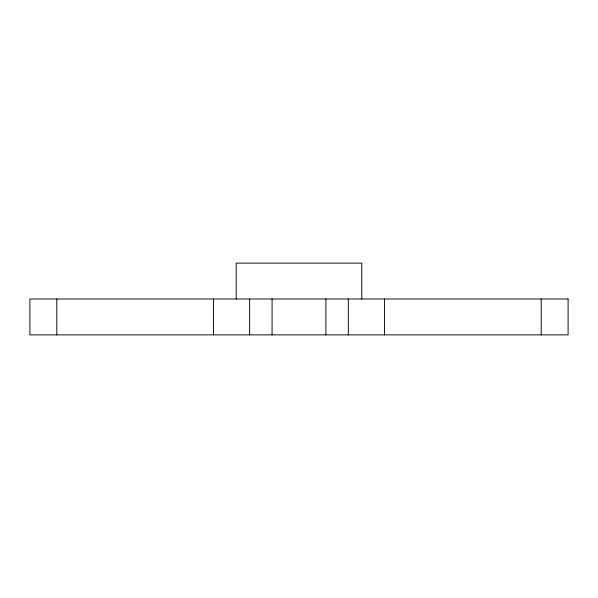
<?xml version="1.0" encoding="UTF-8"?>
<svg xmlns="http://www.w3.org/2000/svg" width="598" height="598" viewBox="0 0 598 598"><rect width="100%" height="100%" fill="white"/><g stroke="black" fill="none" stroke-linecap="round" stroke-linejoin="round"><path stroke-width="0.9" d="M541.19 299L541.19 334.88M384.439 299L384.439 334.88M361.783 299L361.783 263.12L236.195 263.12L236.195 299M348.32 299L348.32 334.88M325.895 299L325.895 334.88M272.075 299L272.075 334.88M249.65 299L249.65 334.88M213.531 299L213.531 334.88M56.81 299L56.81 334.88M568.1 299L29.9 299L29.9 334.88L568.1 334.88L568.1 299"/></g></svg>
